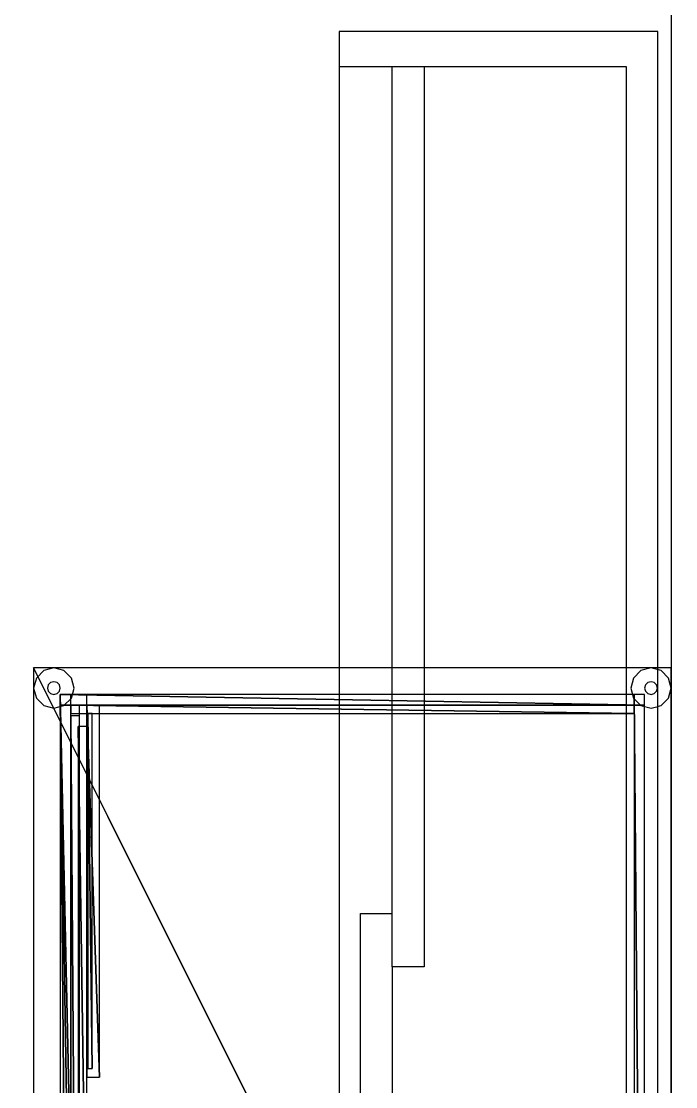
# Model space of a CAD drawing. Units: millimetres at full size, sheet at 1:50. Extents: x -9750 to 9750, y -6680 to 6675.
# Drawn here: x -315 to 300, y 3541 to 4543 of the extents above; entities that cross this region are included whole.
import ezdxf

# ---------------------------------------------------------------- set-up
doc = ezdxf.new("R2010")
doc.units = ezdxf.units.MM
doc.header["$LTSCALE"] = 50
for name, color, linetype in [('0-6_壁', 4, 'Continuous'), ('0-8_床仕上', 7, 'Continuous'), ('0-9_部品実装', 7, 'Continuous'), ('0-A_汎用オブジェクト（実装）', 4, 'Continuous')]:
    doc.layers.add(name, color=color, linetype=linetype)

msp = doc.modelspace()

# ---------------------------------------------------------------- wipeouts: each hides what was drawn before it
msp.add_wipeout([(-3365.77, 3792.05), (-3365.77, -1764.95), (296.23, -1764.95), (296.23, -1764.95)])

# ---------------------------------------------------------------- next in the draw order: wipeouts: each hides what was drawn before it
msp.add_wipeout([(-3365.77, 3792.05), (296.23, -1764.95), (296.23, 3792.05), (296.23, 3792.05)])

# ---------------------------------------------------------------- next in the draw order: linework, layer by layer
at = {"layer": '0-8_床仕上'}
msp.add_solid([(-3365.77, 3792.05), (296.23, 3792.05), (296.23, 3792.05)], dxfattribs=at)
at = {"layer": '0-A_汎用オブジェクト（実装）'}
for p, q in [((-253.77, 3550.05), (-241.77, 3550.05)), ((-252.77, 3558.05), (-248.77, 3558.05)), ((-252.77, 3558.05), (-248.77, 3558.05))]:
    msp.add_line(p, q, dxfattribs=at)

# ---------------------------------------------------------------- next in the draw order: wipeouts: each hides what was drawn before it
msp.add_wipeout([(296.23, 3795.05), (-3865.77, 3795.05), (-3365.77, 3792.05), (-3365.77, 3792.05)])

# ---------------------------------------------------------------- next in the draw order: wipeouts: each hides what was drawn before it
msp.add_wipeout([(296.23, 3795.05), (-3365.77, 3792.05), (296.23, 3792.05), (296.23, 3792.05)])

# ---------------------------------------------------------------- next in the draw order: linework, layer by layer
at = {"layer": '0-8_床仕上'}
msp.add_solid([(296.23, 3795.05), (296.23, 3792.05), (296.23, 3792.05)], dxfattribs=at)

# ---------------------------------------------------------------- next in the draw order: wipeouts: each hides what was drawn before it
msp.add_wipeout([(296.23, 5045.05), (-3865.77, 5045.05), (-3865.77, 3795.05), (-3865.77, 3795.05)])

# ---------------------------------------------------------------- next in the draw order: wipeouts: each hides what was drawn before it
msp.add_wipeout([(296.23, 5045.05), (-3865.77, 3795.05), (296.23, 3795.05), (296.23, 3795.05)])

# ---------------------------------------------------------------- next in the draw order: linework, layer by layer
msp.add_solid([(296.23, 5045.05), (296.23, 3795.05), (296.23, 3795.05)], dxfattribs=at)
at = {"layer": '0-A_汎用オブジェクト（実装）'}
for p, q in [((-303.77, 3935.05), (-303.77, 2735.05)), ((-303.77, 3935.05), (-303.77, 2735.05)), ((-275.27, 3932.5), (-284.77, 3935.05)), ((-287.77, 3921.25), (-289.96, 3919.05)), ((-287.77, 3921.25), (-289.96, 3919.05)), ((-284.77, 3922.05), (-287.77, 3921.25)), ((-281.77, 3921.25), (-284.77, 3922.05)), ((-279.57, 3919.05), (-281.77, 3921.25)), ((-279.57, 3919.05), (-281.77, 3921.25)), ((-289.96, 3919.05), (-290.77, 3916.05)), ((-289.96, 3919.05), (-290.77, 3916.05)), ((-290.77, 3916.05), (-289.96, 3913.05)), ((-289.96, 3913.05), (-287.77, 3910.85)), ((-287.77, 3910.85), (-284.77, 3910.05)), ((-287.77, 3910.85), (-284.77, 3910.05)), ((-284.77, 3910.05), (-281.77, 3910.85)), ((-284.77, 3910.05), (-281.77, 3910.85)), ((-281.77, 3910.85), (-279.57, 3913.05)), ((-281.77, 3910.85), (-279.57, 3913.05)), ((-278.77, 3916.05), (-279.57, 3919.05)), ((-278.77, 3916.05), (-279.57, 3919.05)), ((-279.57, 3913.05), (-278.77, 3916.05)), ((-279.57, 3913.05), (-278.77, 3916.05)), ((-278.77, 3910.05), (-278.77, 2760.05)), ((-253.77, 3910.05), (-278.77, 3910.05)), ((-268.77, 3910.05), (-278.77, 3910.05)), ((-268.77, 3910.05), (-278.77, 3910.05)), ((-278.77, 3910.05), (-278.77, 2760.05)), ((-278.77, 3910.05), (-278.77, 2760.05)), ((-278.77, 3910.05), (-278.77, 3900.05)), ((-278.77, 3910.05), (-278.77, 3900.05)), ((-268.77, 2760.05), (-268.77, 3910.05)), ((-268.77, 2760.05), (-268.77, 3910.05)), ((-268.31, 3906.55), (-265.77, 3916.05)), ((-301.22, 3906.55), (-294.27, 3899.6)), ((-294.27, 3899.6), (-284.77, 3897.05)), ((-294.27, 3899.6), (-284.77, 3897.05)), ((-284.77, 3897.05), (-275.27, 3899.6)), ((-260.77, 3900.05), (-278.77, 3900.05)), ((-260.77, 3900.05), (-278.77, 3900.05)), ((-278.77, 3900.05), (-278.77, 2770.05)), ((-275.27, 3899.6), (-268.31, 3906.55)), ((-268.77, 3900.05), (-268.77, 3892.05)), ((-260.77, 2770.05), (-260.77, 3900.05)), ((-241.77, 3900.05), (-253.77, 3900.05)), ((-253.77, 3900.05), (-253.77, 3550.05)), ((-241.77, 3550.05), (-241.77, 3900.05)), ((-260.77, 3890.05), (-268.77, 3890.05)), ((-268.77, 3890.05), (-268.77, 2780.05)), ((-260.77, 3890.05), (-268.77, 3890.05)), ((-268.77, 3890.05), (-268.77, 2780.05)), ((-260.77, 2780.05), (-260.77, 3890.05)), ((-260.77, 2780.05), (-260.77, 3890.05)), ((-248.77, 3892.05), (-252.77, 3892.05)), ((-248.77, 3892.05), (-252.77, 3892.05)), ((-252.77, 3892.05), (-252.77, 3558.05)), ((-252.77, 3892.05), (-252.77, 3558.05)), ((-248.77, 3558.05), (-248.77, 3892.05)), ((-248.77, 3558.05), (-248.77, 3892.05)), ((-253.77, 3880.05), (-261.77, 3880.05)), ((-253.77, 3880.05), (-261.77, 3880.05)), ((-261.77, 3880.05), (-261.77, 3320.05)), ((-261.77, 3880.05), (-261.77, 3320.05)), ((-253.77, 3320.05), (-253.77, 3880.05)), ((-253.77, 3320.05), (-253.77, 3880.05))]:
    msp.add_line(p, q, dxfattribs=at)
for points in [[(-294.27, 3932.5), (-301.22, 3925.55), (-303.77, 3916.05)], [(-284.77, 3935.05), (-294.27, 3932.5), (-301.22, 3925.55)], [(-268.31, 3925.55), (-275.27, 3932.5), (-284.77, 3935.05), (-294.27, 3932.5)], [(-265.77, 3916.05), (-268.31, 3925.55), (-275.27, 3932.5)], [(-301.22, 3925.55), (-303.77, 3916.05), (-301.22, 3906.55)], [(-281.77, 3921.25), (-284.77, 3922.05), (-287.77, 3921.25)], [(-268.31, 3906.55), (-265.77, 3916.05), (-268.31, 3925.55)], [(-303.77, 3916.05), (-301.22, 3906.55), (-294.27, 3899.6)], [(-290.77, 3916.05), (-289.96, 3913.05), (-287.77, 3910.85)], [(-278.77, 3910.05), (-278.77, 2760.05), (-253.77, 2760.05)], [(-278.77, 2760.05), (-253.77, 2760.05), (-253.77, 3910.05)], [(-253.77, 2760.05), (-253.77, 3910.05), (-278.77, 3910.05)], [(-284.77, 3897.05), (-275.27, 3899.6), (-268.31, 3906.55)], [(-278.77, 3900.05), (-278.77, 2770.05), (-260.77, 2770.05)], [(-278.77, 2770.05), (-260.77, 2770.05), (-260.77, 3900.05)], [(-253.77, 3550.05), (-241.77, 3550.05), (-241.77, 3900.05)], [(-241.77, 3900.05), (-253.77, 3900.05), (-253.77, 3550.05)], [(-260.77, 3890.05), (-268.77, 3890.05), (-268.77, 2780.05)], [(-268.77, 3890.05), (-268.77, 2780.05), (-260.77, 2780.05)], [(-268.77, 2780.05), (-260.77, 2780.05), (-260.77, 3890.05)], [(-260.77, 2780.05), (-260.77, 3890.05), (-268.77, 3890.05)]]:
    msp.add_lwpolyline(points, dxfattribs=at)
for points in [[(-278.77, 3910.05), (-268.77, 2760.05), (-268.77, 3910.05)], [(-278.77, 3910.05), (-278.77, 2760.05), (-268.77, 2760.05)], [(-278.77, 3910.05), (-278.77, 2760.05), (-253.77, 2760.05)], [(-278.77, 3910.05), (-253.77, 2760.05), (-253.77, 3910.05)], [(-278.77, 3910.05), (-278.77, 2760.05), (-253.77, 2760.05)], [(-278.77, 3910.05), (-253.77, 2760.05), (-253.77, 3910.05)], [(-278.77, 3910.05), (-268.77, 2760.05), (-268.77, 3910.05)], [(-278.77, 3910.05), (-278.77, 2760.05), (-268.77, 2760.05)], [(-278.77, 3900.05), (-260.77, 2770.05), (-260.77, 3900.05)], [(-278.77, 3900.05), (-278.77, 2770.05), (-260.77, 2770.05)], [(-278.77, 3900.05), (-278.77, 2770.05), (-260.77, 2770.05)], [(-278.77, 3900.05), (-260.77, 2770.05), (-260.77, 3900.05)], [(-253.77, 3900.05), (-241.77, 3550.05), (-241.77, 3900.05)], [(-253.77, 3900.05), (-253.77, 3550.05), (-241.77, 3550.05)], [(-253.77, 3900.05), (-253.77, 3550.05), (-241.77, 3550.05)], [(-253.77, 3900.05), (-241.77, 3550.05), (-241.77, 3900.05)], [(-268.77, 3890.05), (-268.77, 2780.05), (-260.77, 2780.05)], [(-268.77, 3890.05), (-260.77, 2780.05), (-260.77, 3890.05)], [(-268.77, 3890.05), (-260.77, 2780.05), (-260.77, 3890.05)], [(-268.77, 3890.05), (-268.77, 2780.05), (-260.77, 2780.05)], [(-268.77, 3890.05), (-268.77, 2780.05), (-260.77, 2780.05)], [(-268.77, 3890.05), (-260.77, 2780.05), (-260.77, 3890.05)], [(-260.77, 3890.05), (-268.77, 3890.05), (-268.77, 2780.05), (-260.77, 2780.05), (-268.77, 3890.05), (-260.77, 2780.05)], [(-252.77, 3892.05), (-248.77, 3558.05), (-248.77, 3892.05)], [(-252.77, 3892.05), (-252.77, 3558.05), (-248.77, 3558.05)], [(-252.77, 3892.05), (-252.77, 3558.05), (-248.77, 3558.05)], [(-252.77, 3892.05), (-248.77, 3558.05), (-248.77, 3892.05)], [(-261.77, 3880.05), (-261.77, 3320.05), (-253.77, 3320.05)], [(-261.77, 3880.05), (-253.77, 3320.05), (-253.77, 3880.05)], [(-261.77, 3880.05), (-261.77, 3320.05), (-253.77, 3320.05)], [(-261.77, 3880.05), (-253.77, 3320.05), (-253.77, 3880.05)]]:
    msp.add_lwpolyline(points, close=True, dxfattribs=at)

# ---------------------------------------------------------------- next in the draw order: wipeouts: each hides what was drawn before it
msp.add_wipeout([(283.73, 4533.93), (-16.27, 4533.93), (-16.27, 2733.93), (-16.27, 2733.93)])

# ---------------------------------------------------------------- next in the draw order: wipeouts: each hides what was drawn before it
at = {"color": 7}
msp.add_wipeout([(396.23, 5045.05), (296.23, 5045.05), (296.23, -1764.95), (296.23, -1764.95)], dxfattribs=at)
msp.add_wipeout([(283.73, 4533.93), (-16.27, 2733.93), (283.73, 2733.93), (283.73, 2733.93)])

# ---------------------------------------------------------------- next in the draw order: linework, layer by layer
at = {"layer": '0-9_部品実装', "color": 4}
msp.add_line((33.73, 3653.93), (33.73, 2766.93), dxfattribs=at)
msp.add_lwpolyline([(283.73, 4533.93), (-16.27, 4533.93), (-16.27, 2733.93), (283.73, 2733.93)], close=True, dxfattribs=at)
for points in [[(-16.27, 4500.93), (253.73, 4500.93), (253.73, 2766.93), (-16.03, 2766.93)], [(63.73, 4500.93), (63.73, 3653.93), (33.73, 3653.93), (33.73, 4500.93)], [(3.73, 2766.93), (3.73, 3703.93), (33.73, 3703.93)]]:
    msp.add_lwpolyline(points, dxfattribs=at)
at = {"layer": '0-9_部品実装'}
msp.add_solid([(283.73, 4533.93), (283.73, 2733.93), (283.73, 2733.93)], dxfattribs=at)
at = {"layer": '0-A_汎用オブジェクト（実装）'}
for p, q in [((286.73, 3932.5), (277.23, 3935.05)), ((274.23, 3921.25), (272.04, 3919.05)), ((274.23, 3921.25), (272.04, 3919.05)), ((277.23, 3922.05), (274.23, 3921.25)), ((277.23, 3922.05), (274.23, 3921.25)), ((280.23, 3921.25), (277.23, 3922.05)), ((280.23, 3921.25), (277.23, 3922.05)), ((282.43, 3919.05), (280.23, 3921.25)), ((282.43, 3919.05), (280.23, 3921.25)), ((271.23, 3910.05), (-278.77, 3910.05)), ((271.23, 3910.05), (-278.77, 3910.05)), ((258.23, 3916.05), (260.78, 3906.55)), ((261.23, 3910.05), (261.23, 2760.05)), ((261.23, 3910.05), (261.23, 2760.05)), ((271.23, 3910.05), (261.23, 3910.05)), ((271.23, 3910.05), (261.23, 3910.05)), ((272.04, 3919.05), (271.23, 3916.05)), ((272.04, 3919.05), (271.23, 3916.05)), ((271.23, 3916.05), (272.04, 3913.05)), ((271.23, 2760.05), (271.23, 3910.05)), ((271.23, 2760.05), (271.23, 3910.05)), ((271.23, 3900.05), (271.23, 3910.05)), ((271.23, 3900.05), (271.23, 3910.05)), ((272.04, 3913.05), (274.23, 3910.85)), ((274.23, 3910.85), (277.23, 3910.05)), ((274.23, 3910.85), (277.23, 3910.05)), ((277.23, 3910.05), (280.23, 3910.85)), ((277.23, 3910.05), (280.23, 3910.85)), ((280.23, 3910.85), (282.43, 3913.05)), ((280.23, 3910.85), (282.43, 3913.05)), ((283.23, 3916.05), (282.43, 3919.05)), ((283.23, 3916.05), (282.43, 3919.05)), ((282.43, 3913.05), (283.23, 3916.05)), ((282.43, 3913.05), (283.23, 3916.05)), ((-278.77, 3900.05), (271.23, 3900.05)), ((-278.77, 3900.05), (271.23, 3900.05)), ((261.23, 3900.05), (-268.77, 3900.05)), ((260.78, 3906.55), (267.73, 3899.6)), ((267.73, 3899.6), (277.23, 3897.05)), ((267.73, 3899.6), (277.23, 3897.05)), ((277.23, 3897.05), (286.73, 3899.6)), ((277.23, 3897.05), (286.73, 3899.6))]:
    msp.add_line(p, q, dxfattribs=at)
for points in [[(267.73, 3932.5), (260.78, 3925.55), (258.23, 3916.05)], [(277.23, 3935.05), (267.73, 3932.5), (260.78, 3925.55)], [(286.73, 3932.5), (277.23, 3935.05), (267.73, 3932.5)], [(260.78, 3925.55), (258.23, 3916.05), (260.78, 3906.55), (267.73, 3899.6)], [(271.23, 3916.05), (272.04, 3913.05), (274.23, 3910.85)], [(-268.77, 3900.05), (-268.77, 3892.05), (261.23, 3892.05)], [(-268.77, 3892.05), (261.23, 3892.05), (261.23, 3900.05)], [(261.23, 3892.05), (261.23, 3900.05), (-268.77, 3900.05)]]:
    msp.add_lwpolyline(points, dxfattribs=at)
for points in [[(-278.77, 3910.05), (-278.77, 3900.05), (271.23, 3900.05)], [(-278.77, 3910.05), (271.23, 3900.05), (271.23, 3910.05)], [(-278.77, 3910.05), (-278.77, 3900.05), (271.23, 3900.05)], [(271.23, 3910.05), (-278.77, 3910.05), (271.23, 3900.05)], [(261.23, 3910.05), (261.23, 2760.05), (271.23, 2760.05)], [(261.23, 3910.05), (271.23, 2760.05), (271.23, 3910.05)], [(261.23, 3910.05), (271.23, 2760.05), (271.23, 3910.05)], [(261.23, 3910.05), (261.23, 2760.05), (271.23, 2760.05)], [(-268.77, 3900.05), (261.23, 3892.05), (261.23, 3900.05)], [(-268.77, 3900.05), (-268.77, 3892.05), (261.23, 3892.05)], [(-268.77, 3900.05), (261.23, 3892.05), (261.23, 3900.05)], [(-268.77, 3900.05), (-268.77, 3892.05), (261.23, 3892.05)]]:
    msp.add_lwpolyline(points, close=True, dxfattribs=at)

# ---------------------------------------------------------------- next in the draw order: wipeouts: each hides what was drawn before it
at = {"color": 7}
msp.add_wipeout([(396.23, 5045.05), (296.23, -1764.95), (396.23, -1764.95), (396.23, -1764.95)], dxfattribs=at)

# ---------------------------------------------------------------- next in the draw order: linework, layer by layer
at = {"layer": '0-6_壁', "color": 3}
msp.add_line((296.23, 5045.05), (296.23, 3035.05), dxfattribs=at)
at = {"layer": '0-A_汎用オブジェクト（実装）'}
for p, q in [((296.23, 3935.05), (-303.77, 3935.05)), ((296.23, 3935.05), (-303.77, 3935.05)), ((293.69, 3925.55), (286.73, 3932.5)), ((293.69, 3925.55), (286.73, 3932.5)), ((296.23, 2735.05), (296.23, 3935.05)), ((296.23, 2735.05), (296.23, 3935.05)), ((296.23, 3916.05), (293.69, 3925.55)), ((296.23, 3916.05), (293.69, 3925.55)), ((293.69, 3906.55), (296.23, 3916.05)), ((286.73, 3899.6), (293.69, 3906.55))]:
    msp.add_line(p, q, dxfattribs=at)
for points in [[(-303.77, 3935.05), (296.23, 2735.05), (296.23, 3935.05)], [(-303.77, 3935.05), (-303.77, 2735.05), (296.23, 2735.05)], [(-303.77, 3935.05), (296.23, 2735.05), (296.23, 3935.05)], [(-303.77, 3935.05), (-303.77, 2735.05), (296.23, 2735.05)]]:
    msp.add_lwpolyline(points, close=True, dxfattribs=at)
msp.add_lwpolyline([(286.73, 3899.6), (293.69, 3906.55), (296.23, 3916.05)], dxfattribs=at)

doc.saveas('drawing.dxf')
